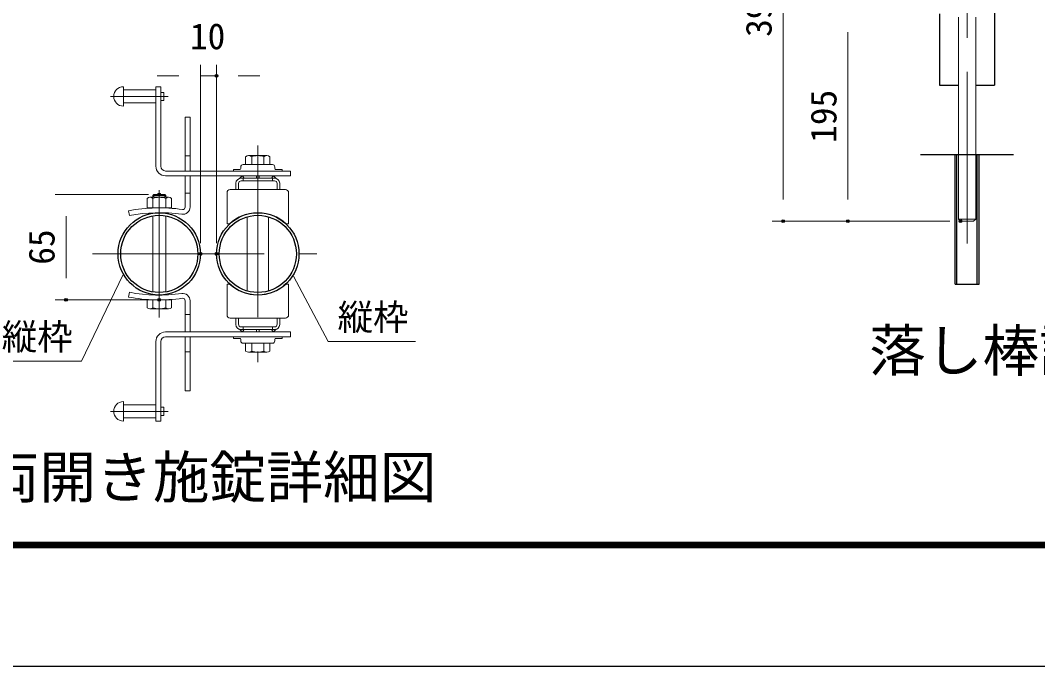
# Model space of a CAD drawing. Units: millimetres, scale not verified, with parts at other scales. Extents: x -4200 to 4200, y -2970 to 2970.
# Drawn here: x -2483 to -600, y -2970 to -1774 of the extents above; entities that cross this region are included whole.
import ezdxf
from ezdxf.enums import TextEntityAlignment as Align

# ---------------------------------------------------------------- set-up
doc = ezdxf.new("R2010")
doc.units = ezdxf.units.MM
doc.header["$LTSCALE"] = 10
doc.header["$PDMODE"] = 32
doc.header["$PDSIZE"] = 5
doc.linetypes.add('USER1', pattern=[50.8, 31.75, -6.35, 6.35, -6.35])
for name, color, linetype, lineweight in [('0-0_D-TTL-TXT', 7, 'Continuous', 25), ('0-1_D-BMK', 2, 'USER1', 13), ('0-2_D-STR3', 3, 'Continuous', 13), ('0-3_D-STR-DIM', 7, 'Continuous', 13), ('0-5_D-STR1', 1, 'Continuous', 25), ('0-7_Defpoints', 8, 'Continuous', 25), ('0-A_D-BGD', 7, 'Continuous', 25), ('0-B_D-STR-TXT', 7, 'Continuous', 13), ('0-D_D-TTL', 7, 'Continuous', 25)]:
    doc.layers.add(name, color=color, linetype=linetype, lineweight=lineweight)
doc.styles.add('ＭＳ ゴシック', font='')
doc.styles.get('ＭＳ ゴシック').set_extended_font_data('MS Gothic')

msp = doc.modelspace()

# ---------------------------------------------------------------- linework, layer by layer
at = {"layer": '0-1_D-BMK'}
for p, q in [((-730.54, -2186.98), (-730.54, -1319.17)), ((-2209.22, -1914.71), (-2316.08, -1914.71)), ((-2043.17, -2005.77), (-2043.17, -2406.42)), ((-2225.57, -2324.12), (-2225.57, -2088.08)), ((-2348.9, -2206.1), (-1933.65, -2206.1)), ((-2209.22, -2497.49), (-2316.08, -2497.49))]:
    msp.add_line(p, q, dxfattribs=at)
at = {"layer": '0-2_D-STR3'}
for p, q in [((-746.54, -1767.95), (-746.54, -2141.55)), ((-714.54, -1767.95), (-714.54, -2141.55)), ((-2291.87, -1896.71), (-2291.87, -1932.71)), ((-2231.87, -1896.71), (-2222.87, -1896.71)), ((-2231.87, -1896.71), (-2231.87, -2043.71)), ((-2222.87, -1896.71), (-2222.87, -2043.71)), ((-2231.87, -1902.71), (-2291.87, -1902.71)), ((-2216.87, -1907.21), (-2222.87, -1907.21)), ((-2216.87, -1907.21), (-2216.87, -1922.21)), ((-2231.87, -1926.71), (-2291.87, -1926.71)), ((-2216.87, -1922.21), (-2222.87, -1922.21)), ((-2177.57, -2052.71), (-2177.57, -1952.93)), ((-2177.57, -1952.93), (-2168.57, -1952.93)), ((-2168.57, -2052.71), (-2168.57, -1952.93)), ((-2177.57, -2024.93), (-2168.57, -2024.93)), ((-2065.67, -2026.31), (-2065.67, -2040.71)), ((-2060.2, -2024.21), (-2026.18, -2024.21)), ((-2054.42, -2026.31), (-2054.42, -2040.71)), ((-2031.92, -2026.31), (-2031.92, -2040.71)), ((-2020.67, -2026.31), (-2020.67, -2040.71)), ((-2088.17, -2049.71), (-2076.17, -2049.71)), ((-2088.17, -2049.71), (-2088.17, -2052.71)), ((-2074.67, -2045.21), (-2074.67, -2048.21)), ((-2070.17, -2040.71), (-2016.17, -2040.71)), ((-2065.67, -2040.71), (-2020.67, -2040.71)), ((-2011.67, -2045.21), (-2011.67, -2048.21)), ((-2010.17, -2049.71), (-1998.17, -2049.71)), ((-1998.17, -2049.71), (-1998.17, -2052.71)), ((-2213.87, -2052.71), (-1982.87, -2052.71)), ((-2213.87, -2061.71), (-1982.87, -2061.71)), ((-2177.57, -2119.43), (-2177.57, -2061.71)), ((-2168.57, -2119.43), (-2168.57, -2061.71)), ((-2077.01, -2066.52), (-2072.14, -2061.71)), ((-2074.67, -2066.21), (-2011.67, -2066.21)), ((-2012.27, -2071.01), (-2074.07, -2071.01)), ((-2072.14, -2061.71), (-2068.98, -2064.91)), ((-2070.29, -2066.21), (-2068.98, -2064.91)), ((-2070.17, -2066.21), (-2070.17, -2071.01)), ((-2045.42, -2061.71), (-2045.42, -2066.21)), ((-2045.42, -2061.71), (-2040.92, -2061.71)), ((-2040.92, -2061.71), (-2040.92, -2066.21)), ((-2014.21, -2061.71), (-2017.37, -2064.91)), ((-2016.05, -2066.21), (-2017.37, -2064.91)), ((-2016.17, -2066.21), (-2016.17, -2071.01)), ((-2009.34, -2066.52), (-2014.21, -2061.71)), ((-1982.87, -2052.71), (-1982.87, -2061.71)), ((-2094.17, -2087.21), (-1992.17, -2087.21)), ((-2083.67, -2075.21), (-2083.67, -2087.21)), ((-2083.67, -2087.21), (-2002.67, -2087.21)), ((-2078.87, -2075.81), (-2078.87, -2087.21)), ((-2007.47, -2075.81), (-2007.47, -2087.21)), ((-2002.67, -2075.21), (-2002.67, -2087.21)), ((-2248.07, -2120.9), (-2248.07, -2103.5)), ((-2208.28, -2101.4), (-2243.02, -2101.4)), ((-2235.77, -2096.3), (-2237.57, -2098.1)), ((-2237.57, -2098.1), (-2213.57, -2098.1)), ((-2237.57, -2101.4), (-2237.57, -2098.1)), ((-2237.57, -2120.9), (-2237.57, -2103.5)), ((-2235.77, -2096.3), (-2235.77, -2101.4)), ((-2215.37, -2096.3), (-2235.77, -2096.3)), ((-2215.37, -2096.3), (-2215.37, -2101.4)), ((-2213.57, -2120.9), (-2213.57, -2103.5)), ((-2203.07, -2120.9), (-2203.07, -2103.5)), ((-2177.57, -2093.93), (-2168.57, -2093.93)), ((-2100.17, -2093.21), (-2100.17, -2150.21)), ((-1986.17, -2093.21), (-1986.17, -2150.21)), ((-2280.91, -2135.05), (-2282.57, -2126.2)), ((-2203.07, -2120.9), (-2248.07, -2120.9)), ((-2237.57, -2276.48), (-2237.57, -2135.71)), ((-2213.57, -2276.48), (-2213.57, -2135.71)), ((-2062.67, -2274.78), (-2062.67, -2137.41)), ((-2023.67, -2274.78), (-2023.67, -2137.41)), ((-746.54, -2141.55), (-742.54, -2145.55)), ((-746.54, -2141.55), (-714.54, -2141.55)), ((-742.54, -2145.55), (-718.54, -2145.55)), ((-2095.67, -2150.21), (-2100.17, -2150.21)), ((-1986.17, -2150.21), (-1990.67, -2150.21)), ((-2280.91, -2277.15), (-2282.57, -2286)), ((-2100.17, -2318.99), (-2100.17, -2261.99)), ((-2095.67, -2261.99), (-2100.17, -2261.99)), ((-1986.17, -2261.99), (-1990.67, -2261.99)), ((-1986.17, -2318.99), (-1986.17, -2261.99)), ((-2248.07, -2291.3), (-2248.07, -2305.7)), ((-2203.07, -2291.3), (-2248.07, -2291.3)), ((-2237.57, -2291.3), (-2237.57, -2305.7)), ((-2213.57, -2291.3), (-2213.57, -2305.7)), ((-2203.07, -2291.3), (-2203.07, -2305.7)), ((-2177.57, -2292.77), (-2177.57, -2350.49)), ((-2168.57, -2292.77), (-2168.57, -2350.49)), ((-2208.28, -2307.8), (-2243.02, -2307.8)), ((-2177.57, -2318.27), (-2168.57, -2318.27)), ((-2094.17, -2324.99), (-1992.17, -2324.99)), ((-2083.67, -2324.99), (-2002.67, -2324.99)), ((-2083.67, -2336.99), (-2083.67, -2324.99)), ((-2078.87, -2336.39), (-2078.87, -2324.99)), ((-2007.47, -2336.39), (-2007.47, -2324.99)), ((-2002.67, -2336.99), (-2002.67, -2324.99)), ((-2213.87, -2350.49), (-1982.87, -2350.49)), ((-2077.01, -2345.68), (-2072.14, -2350.49)), ((-2074.67, -2345.99), (-2011.67, -2345.99)), ((-2012.27, -2341.19), (-2074.07, -2341.19)), ((-2072.14, -2350.49), (-2068.98, -2347.28)), ((-2070.29, -2345.99), (-2068.98, -2347.28)), ((-2070.17, -2345.99), (-2070.17, -2341.19)), ((-2045.42, -2350.49), (-2045.42, -2345.99)), ((-2045.42, -2350.49), (-2040.92, -2350.49)), ((-2040.92, -2350.49), (-2040.92, -2345.99)), ((-2016.05, -2345.99), (-2017.37, -2347.28)), ((-2014.21, -2350.49), (-2017.37, -2347.28)), ((-2016.17, -2345.99), (-2016.17, -2341.19)), ((-2009.34, -2345.68), (-2014.21, -2350.49)), ((-1982.87, -2359.49), (-1982.87, -2350.49)), ((-2231.87, -2515.49), (-2231.87, -2368.49)), ((-2222.87, -2515.49), (-2222.87, -2368.49)), ((-2213.87, -2359.49), (-1982.87, -2359.49)), ((-2177.57, -2359.49), (-2177.57, -2459.27)), ((-2168.57, -2359.49), (-2168.57, -2459.27)), ((-2088.17, -2362.49), (-2088.17, -2359.49)), ((-2088.17, -2362.49), (-2076.17, -2362.49)), ((-2074.67, -2366.99), (-2074.67, -2363.99)), ((-2070.17, -2371.49), (-2016.17, -2371.49)), ((-2065.67, -2371.49), (-2020.67, -2371.49)), ((-2065.67, -2385.89), (-2065.67, -2371.49)), ((-2054.42, -2385.89), (-2054.42, -2371.49)), ((-2031.92, -2385.89), (-2031.92, -2371.49)), ((-2020.67, -2385.89), (-2020.67, -2371.49)), ((-2011.67, -2366.99), (-2011.67, -2363.99)), ((-2010.17, -2362.49), (-1998.17, -2362.49)), ((-1998.17, -2362.49), (-1998.17, -2359.49)), ((-2177.57, -2387.27), (-2168.57, -2387.27)), ((-2060.2, -2387.99), (-2026.18, -2387.99)), ((-2177.57, -2459.27), (-2168.57, -2459.27)), ((-2291.87, -2515.49), (-2291.87, -2479.49)), ((-2231.87, -2485.49), (-2291.87, -2485.49)), ((-2216.87, -2489.99), (-2222.87, -2489.99)), ((-2216.87, -2504.99), (-2216.87, -2489.99)), ((-2231.87, -2509.49), (-2291.87, -2509.49)), ((-2231.87, -2515.49), (-2222.87, -2515.49)), ((-2216.87, -2504.99), (-2222.87, -2504.99))]:
    msp.add_line(p, q, dxfattribs=at)
for points in [[(-2213.57, -2101.4), (-2213.57, -2098.1), (-2215.37, -2096.3)], [(-742.54, -2145.55), (-718.54, -2145.55), (-714.54, -2141.55)]]:
    msp.add_lwpolyline(points, dxfattribs=at)
for centre, radius, start, end in [((-2291.87, -1914.71), 18, 90, 270), ((-2060.05, -2032.79), 8.58, 49.03058, 130.96942), ((-2043.17, -2055.4), 31.18, 68.85295, 111.14705), ((-2026.3, -2032.79), 8.58, 49.04069, 130.95931), ((-2213.87, -2043.71), 18, 180, 270), ((-2213.87, -2043.71), 9, 180, 270), ((-2076.17, -2048.21), 1.5, 270, 0), ((-2070.17, -2045.21), 4.5, 90, 180), ((-2016.17, -2045.21), 4.5, 0, 90), ((-2010.17, -2048.21), 1.5, 180, 270), ((-2074.67, -2075.21), 9, 90, 180), ((-2074.07, -2075.81), 4.8, 90, 180), ((-2012.27, -2075.81), 4.8, 0, 90), ((-2011.67, -2075.21), 9, 0, 90), ((-2094.17, -2093.21), 6, 90, 180), ((-1992.17, -2093.21), 6, 0, 90), ((-2242.82, -2109), 7.61, 46.35169, 133.64831), ((-2225.57, -2136.73), 35.34, 70.14751, 109.85249), ((-2208.32, -2109.01), 7.61, 46.39452, 133.60548), ((-2225.57, -2429.9), 309, 82.02413, 100.63), ((-2182.07, -2119.43), 13.5, 262.02413, 0), ((-2182.07, -2119.43), 4.5, 262.02413, 0), ((-2225.57, -2429.9), 300, 82.02413, 100.63), ((-2043.17, -2207.9), 78, 47.69501, 132.30499), ((-2225.57, -1982.3), 300, 259.37, 259.41144), ((-2225.57, -1982.3), 300, 259.37, 259.41144), ((-2225.57, -1982.3), 300, 259.37, 277.97587), ((-2043.17, -2204.3), 78, 227.69501, 312.30499), ((-2225.57, -1982.3), 309, 259.37, 277.97587), ((-2182.07, -2292.77), 13.5, 0, 97.97587), ((-2182.07, -2292.77), 4.5, 0, 97.97587), ((-2242.82, -2300.2), 7.61, 226.35169, 313.64831), ((-2225.57, -2272.46), 35.34, 250.14751, 289.85249), ((-2208.32, -2300.19), 7.61, 226.39452, 313.60548), ((-2094.17, -2318.99), 6, 180, 270), ((-1992.17, -2318.99), 6, 270, 0), ((-2213.87, -2368.49), 18, 90, 180), ((-2074.67, -2336.99), 9, 180, 270), ((-2074.07, -2336.39), 4.8, 180, 270), ((-2012.27, -2336.39), 4.8, 270, 0), ((-2011.67, -2336.99), 9, 270, 0), ((-2213.87, -2368.49), 9, 90, 180), ((-2076.17, -2363.99), 1.5, 0, 90), ((-2070.17, -2366.99), 4.5, 180, 270), ((-2016.17, -2366.99), 4.5, 270, 0), ((-2010.17, -2363.99), 1.5, 90, 180), ((-2060.05, -2379.41), 8.58, 229.03058, 310.96942), ((-2043.17, -2356.8), 31.18, 248.85295, 291.14705), ((-2026.3, -2379.41), 8.58, 229.04069, 310.95931), ((-2291.87, -2497.49), 18, 90, 270)]:
    msp.add_arc(centre, radius, start, end, dxfattribs=at)
at = {"layer": '0-3_D-STR-DIM'}
for p, q in [((-1070.96, -1405.55), (-1070.96, -2105.55)), ((-950.96, -1795.55), (-950.96, -2105.55)), ((-2149.37, -2186.1), (-2149.37, -1856.54)), ((-2119.37, -2186.1), (-2119.37, -1856.54)), ((-2189.37, -1876.54), (-2229.37, -1876.54)), ((-2149.37, -1876.54), (-2119.37, -1876.54)), ((-2079.37, -1876.54), (-2039.37, -1876.54)), ((-2245.57, -2096.3), (-2418.13, -2096.3)), ((-2398.13, -2136.3), (-2398.13, -2251.3)), ((-762.54, -2145.55), (-1090.96, -2145.55)), ((-762.54, -2145.55), (-970.96, -2145.55)), ((-2245.57, -2291.3), (-2418.13, -2291.3))]:
    msp.add_line(p, q, dxfattribs=at)
at = {"layer": '0-5_D-STR1'}
for p in [(-679.74, -1282.97), (-714.54, -1893.95)]:
    msp.add_line(p, (-679.74, -1893.95), dxfattribs=at)
msp.add_lwpolyline([(-781.34, -1761.55), (-781.34, -1893.95), (-746.54, -1893.95)], dxfattribs=at)
for centre, radius in [((-2225.57, -2206.1), 76.2), ((-2225.57, -2206.1), 71.4), ((-2043.17, -2206.1), 76.2), ((-2043.17, -2206.1), 71.4)]:
    msp.add_circle(centre, radius, dxfattribs=at)
at = {"layer": '0-7_Defpoints'}
for p in [(-2119.37, -1876.54), (-2225.57, -2096.3), (-1070.96, -2145.55), (-950.96, -2145.55), (-742.54, -2145.55), (-2149.37, -2206.1), (-2119.37, -2206.1), (-2398.13, -2291.3), (-2225.57, -2291.3)]:
    msp.add_point(p, dxfattribs=at)
at = {"layer": '0-A_D-BGD'}
for p, q in [((-816.54, -2021.97), (-644.54, -2021.97)), ((-752.74, -2261.97), (-752.74, -2021.97)), ((-749.54, -2261.97), (-749.54, -2021.97)), ((-711.54, -2261.97), (-711.54, -2021.97)), ((-708.34, -2261.97), (-708.34, -2021.97)), ((-752.74, -2261.97), (-708.34, -2261.97)), ((-752.74, -2261.97), (-708.34, -2261.97))]:
    msp.add_line(p, q, dxfattribs=at)
at = {"layer": '0-B_D-STR-TXT'}
for points in [[(-2530.94, -2404.71), (-2369.66, -2404.71), (-2292.8, -2245.36)], [(-1751.61, -2368.49), (-1912.89, -2368.49), (-1977.2, -2247.58)]]:
    msp.add_lwpolyline(points, dxfattribs=at)
at = {"layer": '0-D_D-TTL', "color": 2}
msp.add_lwpolyline([(-4200.08, 2970.02), (4199.92, 2970.02), (4199.92, -2969.98), (-4200.08, -2969.98)], close=True, dxfattribs=at)
at = {"layer": '0-D_D-TTL'}
for points in [[(-3930.08, 2750.02), (3929.92, 2750.02), (3929.92, -2749.98), (-3930.08, -2749.98)], [(-3927.58, 2747.52), (3927.42, 2747.52), (3927.42, -2747.48), (-3927.58, -2747.48)], [(-3925.08, 2745.02), (3924.92, 2745.02), (3924.92, -2744.98), (-3925.08, -2744.98)], [(-3922.58, 2742.52), (3922.42, 2742.52), (3922.42, -2742.48), (-3922.58, -2742.48)], [(-3920.08, 2740.02), (3919.92, 2740.02), (3919.92, -2739.98), (-3920.08, -2739.98)]]:
    msp.add_lwpolyline(points, close=True, dxfattribs=at)

# ---------------------------------------------------------------- texts
at = {"layer": '0-0_D-TTL-TXT', "style": 'ＭＳ ゴシック'}
for s, p in [('落し棒詳細図', (-911.89, -2446.36)), ('両開き施錠詳細図', (-2552.62, -2680.9))]:
    msp.add_text(s, height=76.98, dxfattribs=at).set_placement(p, align=Align.BOTTOM_LEFT)
at = {"layer": '0-3_D-STR-DIM', "style": 'ＭＳ ゴシック'}
for s, p in [('390', (-1077.71, -1804.43)), ('195', (-957.71, -2000.55)), ('65', (-2404.88, -2226.15))]:
    msp.add_text(s, height=48.09, rotation=90, dxfattribs=at).set_placement(p, align=Align.BOTTOM_LEFT)
msp.add_text('10', height=48.09, dxfattribs=at).set_placement((-2168.77, -1841.79), align=Align.BOTTOM_LEFT)
at = {"layer": '0-B_D-STR-TXT', "style": 'ＭＳ ゴシック'}
for p in [(-1895.44, -2361.75), (-2517.06, -2397.96)]:
    msp.add_text('縦枠', height=48.09, dxfattribs=at).set_placement(p, align=Align.BOTTOM_LEFT)

doc.saveas('drawing.dxf')
